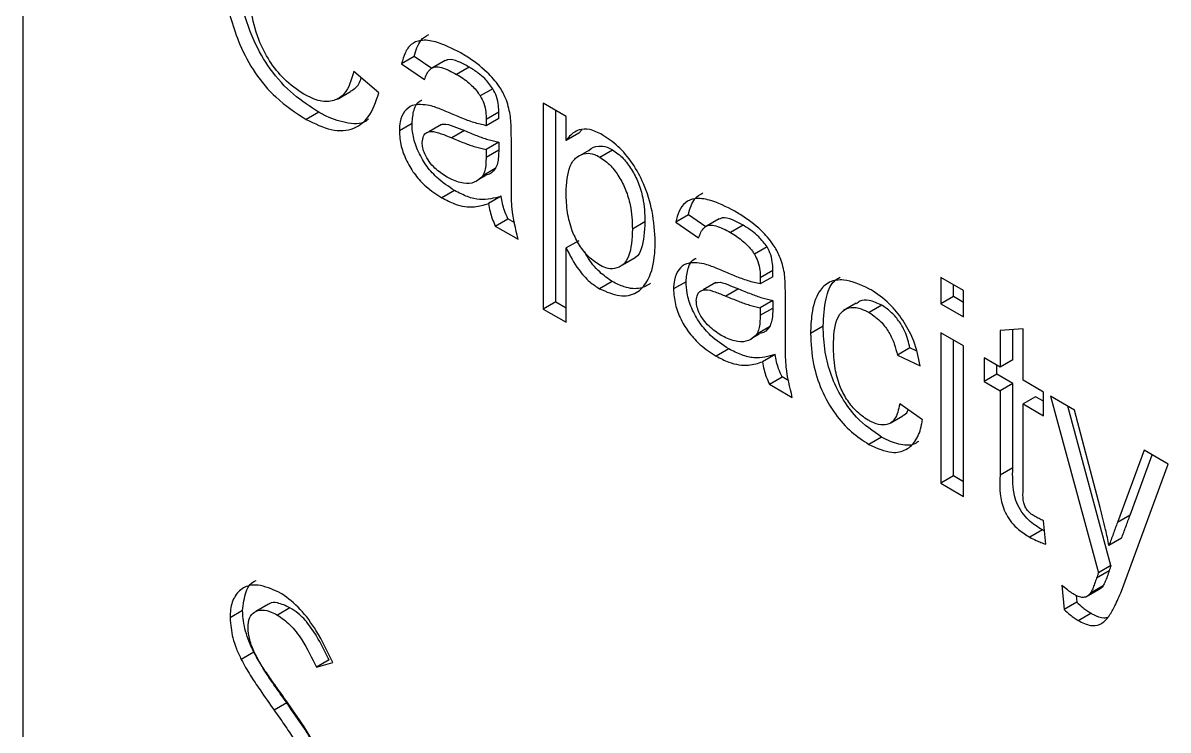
# Model space of a CAD drawing. Extents: x 75 to 2075, y 25 to 1460.
# Drawn here: x 1891.47 to 1904.31, y 1016.08 to 1024.01 of the extents above; entities that cross this region are included whole.
import ezdxf

# ---------------------------------------------------------------- set-up
doc = ezdxf.new("R2010")
doc.units = 0
doc.header["$LTSCALE"] = 5
doc.linetypes.add('SLD-KATı', pattern=[0])
doc.layers.get('0').update_dxf_attribs({"linetype": 'CONTINUOUS'})

msp = doc.modelspace()

# ---------------------------------------------------------------- linework, layer by layer
at = {"color": 7, "linetype": 'SLD-KATı'}
for p, q in [((1891.466, 1067.254), (1891.466, 1006.829)), ((1895.855, 1023.636), (1895.713, 1023.554)), ((1895.713, 1023.554), (1895.969, 1023.377)), ((1896.051, 1023.5), (1895.855, 1023.636)), ((1896.2, 1023.59), (1896.059, 1023.509)), ((1896.47, 1023.517), (1896.329, 1023.435)), ((1895.457, 1023.228), (1895.175, 1023.466)), ((1896.736, 1023.274), (1896.595, 1023.193)), ((1895, 1023.161), (1895.141, 1023.243)), ((1894.783, 1023.012), (1894.642, 1022.931)), ((1896.802, 1023.01), (1896.661, 1022.928)), ((1897.557, 1022.963), (1897.301, 1023.111)), ((1897.301, 1023.111), (1897.301, 1020.804)), ((1897.443, 1020.885), (1897.443, 1023.029)), ((1895.829, 1022.885), (1895.688, 1022.803)), ((1896.161, 1022.874), (1896.019, 1022.792)), ((1896.801, 1022.942), (1896.66, 1022.86)), ((1897.557, 1022.695), (1897.557, 1022.963)), ((1896.417, 1022.805), (1896.276, 1022.724)), ((1897.699, 1022.777), (1897.557, 1022.695)), ((1897.699, 1022.777), (1897.733, 1022.813)), ((1896.802, 1022.675), (1896.661, 1022.593)), ((1896.802, 1022.675), (1896.801, 1022.589)), ((1896.943, 1022.364), (1896.943, 1022.725)), ((1896.661, 1022.593), (1896.66, 1022.508)), ((1896.66, 1022.508), (1896.801, 1022.589)), ((1897.673, 1022.502), (1897.67, 1022.5)), ((1897.811, 1022.582), (1897.682, 1022.507)), ((1897.935, 1022.508), (1898.076, 1022.59)), ((1896.763, 1022.378), (1896.622, 1022.296)), ((1896.555, 1022.246), (1896.653, 1022.302)), ((1896.307, 1022.133), (1896.165, 1022.051)), ((1896.828, 1022.068), (1896.687, 1021.987)), ((1898.928, 1021.862), (1898.787, 1021.78)), ((1899.125, 1021.725), (1898.928, 1021.862)), ((1896.763, 1021.735), (1896.905, 1021.817)), ((1896.763, 1021.735), (1897.019, 1021.588)), ((1896.983, 1021.772), (1896.905, 1021.817)), ((1898.441, 1021.781), (1898.3, 1021.7)), ((1898.787, 1021.78), (1899.043, 1021.603)), ((1899.273, 1021.816), (1899.132, 1021.735)), ((1899.544, 1021.743), (1899.402, 1021.661)), ((1897.699, 1021.57), (1897.557, 1021.489)), ((1897.557, 1020.656), (1897.557, 1021.489)), ((1899.81, 1021.5), (1899.668, 1021.418)), ((1898.19, 1021.299), (1898.332, 1021.381)), ((1899.876, 1021.236), (1899.734, 1021.154)), ((1898.074, 1021.112), (1897.933, 1021.031)), ((1898.902, 1021.111), (1898.761, 1021.029)), ((1899.234, 1021.1), (1899.093, 1021.018)), ((1899.874, 1021.167), (1899.733, 1021.086)), ((1902.014, 1021.011), (1901.758, 1021.159)), ((1901.758, 1021.159), (1901.758, 1020.863)), ((1901.899, 1020.945), (1901.899, 1021.078)), ((1899.49, 1021.031), (1899.349, 1020.949)), ((1900.016, 1020.59), (1900.016, 1020.951)), ((1901.899, 1020.945), (1901.758, 1020.863)), ((1902.014, 1020.879), (1901.899, 1020.945)), ((1902.014, 1020.716), (1902.014, 1021.011)), ((1897.443, 1020.885), (1897.301, 1020.804)), ((1897.443, 1020.885), (1897.557, 1020.819)), ((1899.734, 1020.819), (1899.733, 1020.734)), ((1899.876, 1020.901), (1899.734, 1020.819)), ((1899.876, 1020.901), (1899.874, 1020.815)), ((1900.808, 1020.869), (1900.667, 1020.788)), ((1901.096, 1020.847), (1900.954, 1020.765)), ((1901.758, 1020.863), (1902.014, 1020.716)), ((1897.301, 1020.804), (1897.557, 1020.656)), ((1899.733, 1020.734), (1899.874, 1020.815)), ((1899.836, 1020.603), (1899.695, 1020.522)), ((1900.439, 1020.613), (1900.298, 1020.531)), ((1902.68, 1020.584), (1902.423, 1020.564)), ((1902.423, 1020.564), (1902.423, 1020.154)), ((1902.565, 1020.235), (1902.565, 1020.575)), ((1902.68, 1020.006), (1902.68, 1020.584)), ((1899.628, 1020.471), (1899.726, 1020.528)), ((1902.014, 1020.39), (1901.758, 1020.538)), ((1901.758, 1020.538), (1901.758, 1018.852)), ((1901.899, 1018.934), (1901.899, 1020.456)), ((1899.38, 1020.358), (1899.239, 1020.277)), ((1901.412, 1020.368), (1901.271, 1020.287)), ((1901.483, 1020.336), (1901.412, 1020.368)), ((1902.014, 1018.704), (1902.014, 1020.39)), ((1899.901, 1020.294), (1899.76, 1020.213)), ((1901.271, 1020.287), (1901.527, 1020.168)), ((1902.423, 1020.154), (1902.244, 1020.257)), ((1902.244, 1020.257), (1902.244, 1019.991)), ((1902.386, 1020.073), (1902.386, 1020.176)), ((1902.565, 1020.235), (1902.423, 1020.154)), ((1902.386, 1020.073), (1902.244, 1019.991)), ((1902.565, 1019.969), (1902.386, 1020.073)), ((1899.837, 1019.961), (1899.978, 1020.043)), ((1899.837, 1019.961), (1900.093, 1019.813)), ((1900.056, 1019.998), (1899.978, 1020.043)), ((1902.244, 1019.991), (1902.423, 1019.888)), ((1902.565, 1019.969), (1902.423, 1019.888)), ((1902.565, 1019.023), (1902.565, 1019.969)), ((1902.91, 1019.873), (1902.68, 1020.006)), ((1902.423, 1019.888), (1902.423, 1018.942)), ((1902.821, 1019.821), (1902.68, 1019.74)), ((1902.91, 1019.77), (1902.821, 1019.821)), ((1902.91, 1019.607), (1902.91, 1019.873)), ((1903.258, 1019.672), (1902.987, 1019.828)), ((1902.987, 1019.828), (1903.525, 1017.846)), ((1901.553, 1019.562), (1901.297, 1019.74)), ((1902.68, 1018.783), (1902.68, 1019.74)), ((1902.68, 1019.74), (1902.91, 1019.607)), ((1903.666, 1017.928), (1903.181, 1019.716)), ((1903.544, 1018.581), (1903.258, 1019.672)), ((1901.192, 1019.525), (1901.334, 1019.607)), ((1901.095, 1019.369), (1900.953, 1019.287)), ((1904.037, 1019.222), (1903.739, 1018.412)), ((1903.881, 1018.493), (1904.129, 1019.169)), ((1904.307, 1019.067), (1904.037, 1019.222)), ((1902.565, 1019.023), (1902.423, 1018.942)), ((1903.784, 1017.643), (1904.307, 1019.067)), ((1901.899, 1018.934), (1901.758, 1018.852)), ((1902.014, 1018.868), (1901.899, 1018.934)), ((1901.758, 1018.852), (1902.014, 1018.704)), ((1902.936, 1018.168), (1902.91, 1018.431)), ((1903.881, 1018.493), (1903.739, 1018.412)), ((1902.897, 1018.328), (1902.755, 1018.247)), ((1902.921, 1018.315), (1902.897, 1018.328)), ((1903.785, 1018.235), (1903.644, 1018.153)), ((1903.646, 1017.871), (1903.505, 1017.789)), ((1903.666, 1017.928), (1903.525, 1017.846)), ((1903.115, 1017.709), (1903.141, 1017.437)), ((1903.384, 1017.577), (1903.525, 1017.659)), ((1903.578, 1017.7), (1903.436, 1017.618)), ((1894.221, 1017.496), (1894.079, 1017.414)), ((1903.282, 1017.518), (1903.141, 1017.437)), ((1903.275, 1017.594), (1903.282, 1017.518)), ((1893.93, 1017.423), (1893.789, 1017.341)), ((1894.461, 1017.455), (1894.32, 1017.374)), ((1903.297, 1017.313), (1903.439, 1017.394)), ((1894.056, 1016.956), (1893.915, 1016.874)), ((1894.9, 1016.87), (1894.758, 1016.788)), ((1894.758, 1016.788), (1894.94, 1016.843)), ((1894.424, 1016.391), (1894.282, 1016.309))]:
    msp.add_line(p, q, dxfattribs=at)
for points, knots in [([(1894.783, 1023.012), (1894.688, 1023.073), (1894.497, 1023.194), (1894.237, 1023.475), (1894.031, 1023.841), (1893.888, 1024.281), (1893.868, 1024.581), (1893.857, 1024.747)], [0, 0, 0, 0, 0.1807349, 0.3636924, 0.5248425, 0.7372908, 1, 1, 1, 1]), ([(1893.716, 1024.665), (1893.721, 1024.553), (1893.735, 1024.271), (1893.851, 1023.842), (1894.062, 1023.443), (1894.324, 1023.135), (1894.526, 1023.005), (1894.642, 1022.931)], [0, 0, 0, 0, 0.180564, 0.453828, 0.617218, 0.781205, 1, 1, 1, 1]), ([(1894.615, 1023.212), (1894.54, 1023.264), (1894.403, 1023.36), (1894.224, 1023.582), (1894.089, 1023.853), (1894.011, 1024.173), (1894.002, 1024.389), (1893.997, 1024.504)], [0, 0, 0, 0, 0.194874, 0.358467, 0.522727, 0.746213, 1, 1, 1, 1]), ([(1896.375, 1023.675), (1896.28, 1023.724), (1896.124, 1023.804), (1895.934, 1023.827), (1895.815, 1023.78), (1895.747, 1023.682), (1895.724, 1023.596), (1895.713, 1023.554)], [0, 0, 0, 0, 0.327046, 0.535133, 0.693711, 0.852042, 1, 1, 1, 1]), ([(1895.855, 1023.636), (1895.873, 1023.703), (1895.904, 1023.816), (1895.985, 1023.864), (1896.017, 1023.883)], [0, 0, 0, 0, 0.600668, 1, 1, 1, 1]), ([(1896.93, 1022.985), (1896.917, 1023.046), (1896.893, 1023.153), (1896.799, 1023.322), (1896.646, 1023.493), (1896.495, 1023.603), (1896.395, 1023.663), (1896.375, 1023.675)], [0, 0, 0, 0, 0.203864, 0.35517, 0.57153, 0.912446, 1, 1, 1, 1]), ([(1895.969, 1023.377), (1895.986, 1023.42), (1896.011, 1023.486), (1896.086, 1023.525), (1896.189, 1023.51), (1896.272, 1023.466), (1896.329, 1023.435)], [0, 0, 0, 0, 0.305038, 0.47248, 0.639706, 1, 1, 1, 1]), ([(1896.47, 1023.517), (1896.43, 1023.538), (1896.35, 1023.581), (1896.251, 1023.614), (1896.212, 1023.591), (1896.203, 1023.586)], [0, 0, 0, 0, 0.426892, 0.858355, 1, 1, 1, 1]), ([(1896.736, 1023.274), (1896.707, 1023.314), (1896.656, 1023.382), (1896.563, 1023.459), (1896.504, 1023.496), (1896.47, 1023.517)], [0, 0, 0, 0, 0.374939, 0.639565, 1, 1, 1, 1]), ([(1895.175, 1023.466), (1895.149, 1023.374), (1895.106, 1023.226), (1894.958, 1023.13), (1894.798, 1023.122), (1894.678, 1023.181), (1894.615, 1023.212)], [0, 0, 0, 0, 0.349941, 0.56092, 0.772146, 1, 1, 1, 1]), ([(1895.139, 1023.246), (1895.176, 1023.268), (1895.23, 1023.301), (1895.252, 1023.372), (1895.259, 1023.396)], [0, 0, 0, 0, 0.674385, 1, 1, 1, 1]), ([(1896.329, 1023.435), (1896.352, 1023.421), (1896.4, 1023.393), (1896.483, 1023.328), (1896.551, 1023.259), (1896.587, 1023.204), (1896.595, 1023.193)], [0, 0, 0, 0, 0.250607, 0.501623, 0.898733, 1, 1, 1, 1]), ([(1896.802, 1023.01), (1896.802, 1023.034), (1896.8, 1023.09), (1896.785, 1023.182), (1896.752, 1023.245), (1896.736, 1023.274)], [0, 0, 0, 0, 0.296105, 0.673457, 1, 1, 1, 1]), ([(1894.642, 1022.931), (1894.737, 1022.884), (1894.93, 1022.789), (1895.176, 1022.808), (1895.365, 1022.954), (1895.424, 1023.129), (1895.457, 1023.228)], [0, 0, 0, 0, 0.250046, 0.502901, 0.721128, 1, 1, 1, 1]), ([(1895.829, 1022.885), (1895.834, 1022.937), (1895.844, 1023.045), (1895.894, 1023.132), (1895.938, 1023.145), (1895.941, 1023.146)], [0, 0, 0, 0, 0.460262, 0.965468, 1, 1, 1, 1]), ([(1896.595, 1023.193), (1896.609, 1023.166), (1896.641, 1023.106), (1896.658, 1023.014), (1896.66, 1022.956), (1896.661, 1022.928)], [0, 0, 0, 0, 0.3000254, 0.6669105, 1, 1, 1, 1]), ([(1895.341, 1022.935), (1895.332, 1022.926), (1895.268, 1022.869), (1895.088, 1022.882), (1894.902, 1022.946), (1894.801, 1023.002), (1894.783, 1023.012)], [0, 0, 0, 0, 0.071108, 0.504837, 0.91128, 1, 1, 1, 1]), ([(1896.027, 1023.086), (1895.957, 1023.095), (1895.845, 1023.111), (1895.74, 1023.025), (1895.693, 1022.922), (1895.689, 1022.838), (1895.688, 1022.803)], [0, 0, 0, 0, 0.38086, 0.610473, 0.839585, 1, 1, 1, 1]), ([(1896.238, 1023.007), (1896.214, 1023.017), (1896.167, 1023.037), (1896.097, 1023.065), (1896.05, 1023.079), (1896.027, 1023.086)], [0, 0, 0, 0, 0.3306996, 0.6649393, 1, 1, 1, 1]), ([(1896.66, 1022.86), (1896.614, 1022.87), (1896.523, 1022.892), (1896.381, 1022.946), (1896.285, 1022.986), (1896.238, 1023.007)], [0, 0, 0, 0, 0.328573, 0.663919, 1, 1, 1, 1]), ([(1896.801, 1022.942), (1896.801, 1022.947), (1896.801, 1022.959), (1896.802, 1022.981), (1896.802, 1022.998), (1896.802, 1023.01)], [0, 0, 0, 0, 0.2500879, 0.5001759, 1, 1, 1, 1]), ([(1896.307, 1022.133), (1896.238, 1022.177), (1896.124, 1022.251), (1895.979, 1022.418), (1895.887, 1022.585), (1895.835, 1022.749), (1895.831, 1022.843), (1895.829, 1022.885)], [0, 0, 0, 0, 0.289237, 0.477901, 0.667106, 0.850592, 1, 1, 1, 1]), ([(1896.162, 1022.872), (1896.169, 1022.874), (1896.208, 1022.886), (1896.299, 1022.852), (1896.378, 1022.821), (1896.417, 1022.805)], [0, 0, 0, 0, 0.099466, 0.550298, 1, 1, 1, 1]), ([(1896.661, 1022.928), (1896.661, 1022.922), (1896.661, 1022.911), (1896.66, 1022.888), (1896.66, 1022.871), (1896.66, 1022.86)], [0, 0, 0, 0, 0.250125, 0.500209, 1, 1, 1, 1]), ([(1896.943, 1022.725), (1896.942, 1022.752), (1896.942, 1022.808), (1896.94, 1022.894), (1896.934, 1022.954), (1896.93, 1022.985)], [0, 0, 0, 0, 0.322211, 0.66043, 1, 1, 1, 1]), ([(1895.688, 1022.803), (1895.691, 1022.746), (1895.698, 1022.637), (1895.766, 1022.46), (1895.863, 1022.302), (1896.001, 1022.156), (1896.105, 1022.09), (1896.165, 1022.051)], [0, 0, 0, 0, 0.200784, 0.381858, 0.562455, 0.746359, 1, 1, 1, 1]), ([(1895.944, 1022.672), (1895.947, 1022.698), (1895.952, 1022.747), (1895.992, 1022.786), (1896.058, 1022.803), (1896.157, 1022.772), (1896.236, 1022.74), (1896.276, 1022.724)], [0, 0, 0, 0, 0.165792, 0.312489, 0.444475, 0.722586, 1, 1, 1, 1]), ([(1896.417, 1022.805), (1896.464, 1022.786), (1896.552, 1022.749), (1896.681, 1022.702), (1896.762, 1022.684), (1896.802, 1022.675)], [0, 0, 0, 0, 0.358852, 0.678438, 1, 1, 1, 1]), ([(1897.963, 1022.758), (1897.915, 1022.782), (1897.822, 1022.829), (1897.685, 1022.82), (1897.606, 1022.757), (1897.566, 1022.706), (1897.557, 1022.695)], [0, 0, 0, 0, 0.282015, 0.550707, 0.90147, 1, 1, 1, 1]), ([(1898.556, 1021.556), (1898.55, 1021.669), (1898.538, 1021.878), (1898.445, 1022.188), (1898.307, 1022.441), (1898.143, 1022.638), (1898.023, 1022.719), (1897.963, 1022.758)], [0, 0, 0, 0, 0.267064, 0.490354, 0.661866, 0.833531, 1, 1, 1, 1]), ([(1896.224, 1022.283), (1896.177, 1022.313), (1896.106, 1022.358), (1896.02, 1022.455), (1895.974, 1022.536), (1895.947, 1022.612), (1895.945, 1022.653), (1895.944, 1022.672)], [0, 0, 0, 0, 0.364248, 0.548916, 0.73488, 0.874247, 1, 1, 1, 1]), ([(1896.276, 1022.724), (1896.322, 1022.704), (1896.411, 1022.667), (1896.54, 1022.62), (1896.621, 1022.602), (1896.661, 1022.593)], [0, 0, 0, 0, 0.358852, 0.678438, 1, 1, 1, 1]), ([(1897.812, 1022.581), (1897.814, 1022.582), (1897.839, 1022.617), (1897.909, 1022.635), (1898.002, 1022.629), (1898.056, 1022.601), (1898.076, 1022.59)], [0, 0, 0, 0, 0.02422, 0.481003, 0.804386, 1, 1, 1, 1]), ([(1896.66, 1022.508), (1896.659, 1022.481), (1896.658, 1022.429), (1896.649, 1022.354), (1896.631, 1022.315), (1896.622, 1022.296)], [0, 0, 0, 0, 0.340408, 0.664798, 1, 1, 1, 1]), ([(1896.801, 1022.589), (1896.801, 1022.563), (1896.799, 1022.51), (1896.79, 1022.435), (1896.772, 1022.397), (1896.763, 1022.378)], [0, 0, 0, 0, 0.340408, 0.664798, 1, 1, 1, 1]), ([(1897.557, 1022.106), (1897.563, 1022.215), (1897.571, 1022.378), (1897.669, 1022.513), (1897.766, 1022.556), (1897.861, 1022.547), (1897.915, 1022.519), (1897.935, 1022.508)], [0, 0, 0, 0, 0.393089, 0.586559, 0.780099, 0.917118, 1, 1, 1, 1]), ([(1897.935, 1022.508), (1897.977, 1022.479), (1898.056, 1022.423), (1898.154, 1022.286), (1898.232, 1022.135), (1898.292, 1021.929), (1898.297, 1021.788), (1898.3, 1021.7)], [0, 0, 0, 0, 0.176092, 0.332215, 0.496646, 0.683749, 1, 1, 1, 1]), ([(1898.076, 1022.59), (1898.118, 1022.561), (1898.197, 1022.505), (1898.296, 1022.368), (1898.373, 1022.217), (1898.433, 1022.01), (1898.438, 1021.87), (1898.441, 1021.781)], [0, 0, 0, 0, 0.176092, 0.332215, 0.496646, 0.683749, 1, 1, 1, 1]), ([(1896.763, 1022.378), (1896.736, 1022.345), (1896.705, 1022.309), (1896.657, 1022.306), (1896.651, 1022.306)], [0, 0, 0, 0, 0.875471, 1, 1, 1, 1]), ([(1897.019, 1021.588), (1896.991, 1021.703), (1896.943, 1021.899), (1896.944, 1022.147), (1896.943, 1022.292), (1896.943, 1022.364)], [0, 0, 0, 0, 0.417881, 0.708679, 1, 1, 1, 1]), ([(1896.622, 1022.296), (1896.593, 1022.268), (1896.536, 1022.213), (1896.404, 1022.206), (1896.296, 1022.243), (1896.234, 1022.278), (1896.224, 1022.283)], [0, 0, 0, 0, 0.305786, 0.602318, 0.933285, 1, 1, 1, 1]), ([(1896.828, 1022.068), (1896.751, 1022.047), (1896.636, 1022.015), (1896.451, 1022.058), (1896.356, 1022.107), (1896.307, 1022.133)], [0, 0, 0, 0, 0.49802, 0.743947, 1, 1, 1, 1]), ([(1897.924, 1021.302), (1897.88, 1021.333), (1897.796, 1021.392), (1897.694, 1021.535), (1897.612, 1021.701), (1897.564, 1021.899), (1897.56, 1022.034), (1897.557, 1022.106)], [0, 0, 0, 0, 0.18541, 0.354573, 0.514015, 0.740165, 1, 1, 1, 1]), ([(1898.928, 1021.862), (1898.946, 1021.929), (1898.977, 1022.041), (1899.058, 1022.089), (1899.091, 1022.108)], [0, 0, 0, 0, 0.600668, 1, 1, 1, 1]), ([(1896.165, 1022.051), (1896.213, 1022.026), (1896.339, 1021.961), (1896.522, 1021.936), (1896.635, 1021.971), (1896.687, 1021.987)], [0, 0, 0, 0, 0.248289, 0.661947, 1, 1, 1, 1]), ([(1896.687, 1021.987), (1896.692, 1021.957), (1896.701, 1021.902), (1896.727, 1021.816), (1896.751, 1021.763), (1896.763, 1021.735)], [0, 0, 0, 0, 0.3596675, 0.675658, 1, 1, 1, 1]), ([(1896.905, 1021.817), (1896.891, 1021.847), (1896.866, 1021.904), (1896.841, 1021.989), (1896.832, 1022.042), (1896.828, 1022.068)], [0, 0, 0, 0, 0.3598464, 0.6761785, 1, 1, 1, 1]), ([(1899.448, 1021.901), (1899.353, 1021.95), (1899.197, 1022.03), (1899.007, 1022.053), (1898.888, 1022.006), (1898.82, 1021.908), (1898.798, 1021.822), (1898.787, 1021.78)], [0, 0, 0, 0, 0.327046, 0.535133, 0.693711, 0.852042, 1, 1, 1, 1]), ([(1900.004, 1021.211), (1899.99, 1021.272), (1899.966, 1021.379), (1899.872, 1021.548), (1899.72, 1021.719), (1899.568, 1021.829), (1899.469, 1021.889), (1899.448, 1021.901)], [0, 0, 0, 0, 0.203864, 0.35517, 0.57153, 0.912446, 1, 1, 1, 1]), ([(1898.441, 1021.781), (1898.435, 1021.676), (1898.425, 1021.522), (1898.367, 1021.398), (1898.333, 1021.383), (1898.331, 1021.382)], [0, 0, 0, 0, 0.675678, 0.980854, 1, 1, 1, 1]), ([(1899.043, 1021.603), (1899.059, 1021.646), (1899.085, 1021.712), (1899.16, 1021.75), (1899.263, 1021.736), (1899.346, 1021.692), (1899.402, 1021.661)], [0, 0, 0, 0, 0.305038, 0.47248, 0.639706, 1, 1, 1, 1]), ([(1899.544, 1021.743), (1899.503, 1021.764), (1899.423, 1021.807), (1899.324, 1021.839), (1899.285, 1021.817), (1899.276, 1021.811)], [0, 0, 0, 0, 0.426892, 0.858355, 1, 1, 1, 1]), ([(1899.81, 1021.5), (1899.78, 1021.54), (1899.729, 1021.608), (1899.636, 1021.685), (1899.577, 1021.722), (1899.544, 1021.743)], [0, 0, 0, 0, 0.374939, 0.639565, 1, 1, 1, 1]), ([(1898.3, 1021.7), (1898.295, 1021.591), (1898.289, 1021.433), (1898.201, 1021.294), (1898.11, 1021.252), (1898.012, 1021.257), (1897.95, 1021.289), (1897.924, 1021.302)], [0, 0, 0, 0, 0.392182, 0.569314, 0.746779, 0.893049, 1, 1, 1, 1]), ([(1899.402, 1021.661), (1899.426, 1021.647), (1899.473, 1021.618), (1899.556, 1021.554), (1899.624, 1021.485), (1899.661, 1021.43), (1899.668, 1021.418)], [0, 0, 0, 0, 0.250607, 0.501623, 0.898733, 1, 1, 1, 1]), ([(1897.557, 1021.489), (1897.601, 1021.405), (1897.674, 1021.264), (1897.813, 1021.109), (1897.896, 1021.055), (1897.933, 1021.031)], [0, 0, 0, 0, 0.444352, 0.749309, 1, 1, 1, 1]), ([(1897.933, 1021.031), (1898.009, 1020.998), (1898.16, 1020.932), (1898.348, 1020.971), (1898.487, 1021.12), (1898.549, 1021.33), (1898.554, 1021.498), (1898.556, 1021.556)], [0, 0, 0, 0, 0.205532, 0.411924, 0.596225, 0.859869, 1, 1, 1, 1]), ([(1899.876, 1021.236), (1899.875, 1021.26), (1899.873, 1021.316), (1899.858, 1021.408), (1899.825, 1021.471), (1899.81, 1021.5)], [0, 0, 0, 0, 0.296105, 0.673457, 1, 1, 1, 1]), ([(1898.074, 1021.112), (1898.027, 1021.145), (1897.925, 1021.215), (1897.82, 1021.344), (1897.775, 1021.428), (1897.767, 1021.444)], [0, 0, 0, 0, 0.414139, 0.88729, 1, 1, 1, 1]), ([(1899.1, 1021.311), (1899.031, 1021.321), (1898.919, 1021.337), (1898.814, 1021.25), (1898.767, 1021.148), (1898.763, 1021.064), (1898.761, 1021.029)], [0, 0, 0, 0, 0.38086, 0.610473, 0.839585, 1, 1, 1, 1]), ([(1898.902, 1021.111), (1898.907, 1021.162), (1898.917, 1021.271), (1898.967, 1021.357), (1899.011, 1021.371), (1899.014, 1021.372)], [0, 0, 0, 0, 0.460262, 0.965468, 1, 1, 1, 1]), ([(1899.668, 1021.418), (1899.683, 1021.392), (1899.714, 1021.332), (1899.732, 1021.24), (1899.733, 1021.182), (1899.734, 1021.154)], [0, 0, 0, 0, 0.3000254, 0.6669105, 1, 1, 1, 1]), ([(1899.311, 1021.232), (1899.288, 1021.242), (1899.241, 1021.263), (1899.17, 1021.29), (1899.124, 1021.304), (1899.1, 1021.311)], [0, 0, 0, 0, 0.3306996, 0.6649393, 1, 1, 1, 1]), ([(1899.733, 1021.086), (1899.688, 1021.096), (1899.596, 1021.118), (1899.454, 1021.172), (1899.359, 1021.212), (1899.311, 1021.232)], [0, 0, 0, 0, 0.328573, 0.663919, 1, 1, 1, 1]), ([(1899.874, 1021.167), (1899.875, 1021.173), (1899.875, 1021.184), (1899.875, 1021.207), (1899.875, 1021.224), (1899.876, 1021.236)], [0, 0, 0, 0, 0.250088, 0.500176, 1, 1, 1, 1]), ([(1900.016, 1020.951), (1900.016, 1020.978), (1900.015, 1021.034), (1900.013, 1021.12), (1900.007, 1021.18), (1900.004, 1021.211)], [0, 0, 0, 0, 0.322211, 0.66043, 1, 1, 1, 1]), ([(1898.505, 1021.093), (1898.469, 1021.071), (1898.386, 1021.022), (1898.23, 1021.036), (1898.12, 1021.09), (1898.074, 1021.112)], [0, 0, 0, 0, 0.320914, 0.721849, 1, 1, 1, 1]), ([(1899.38, 1020.358), (1899.311, 1020.403), (1899.197, 1020.477), (1899.052, 1020.644), (1898.96, 1020.811), (1898.909, 1020.975), (1898.904, 1021.069), (1898.902, 1021.111)], [0, 0, 0, 0, 0.289237, 0.477901, 0.667106, 0.850592, 1, 1, 1, 1]), ([(1899.235, 1021.097), (1899.242, 1021.1), (1899.281, 1021.112), (1899.372, 1021.078), (1899.451, 1021.047), (1899.49, 1021.031)], [0, 0, 0, 0, 0.099466, 0.550298, 1, 1, 1, 1]), ([(1899.734, 1021.154), (1899.734, 1021.148), (1899.734, 1021.137), (1899.733, 1021.114), (1899.733, 1021.097), (1899.733, 1021.086)], [0, 0, 0, 0, 0.250125, 0.500209, 1, 1, 1, 1]), ([(1900.953, 1021.032), (1900.857, 1021.075), (1900.697, 1021.147), (1900.503, 1021.119), (1900.371, 1020.992), (1900.307, 1020.781), (1900.3, 1020.605), (1900.298, 1020.531)], [0, 0, 0, 0, 0.253269, 0.420369, 0.588254, 0.827726, 1, 1, 1, 1]), ([(1900.439, 1020.613), (1900.445, 1020.718), (1900.457, 1020.911), (1900.528, 1021.104), (1900.607, 1021.148), (1900.63, 1021.161)], [0, 0, 0, 0, 0.461668, 0.845105, 1, 1, 1, 1]), ([(1898.761, 1021.029), (1898.765, 1020.972), (1898.772, 1020.862), (1898.84, 1020.686), (1898.937, 1020.528), (1899.075, 1020.382), (1899.179, 1020.315), (1899.239, 1020.277)], [0, 0, 0, 0, 0.200784, 0.381858, 0.562455, 0.746359, 1, 1, 1, 1]), ([(1899.017, 1020.898), (1899.02, 1020.924), (1899.026, 1020.973), (1899.065, 1021.012), (1899.131, 1021.029), (1899.23, 1020.998), (1899.309, 1020.966), (1899.349, 1020.949)], [0, 0, 0, 0, 0.165792, 0.312489, 0.444475, 0.722586, 1, 1, 1, 1]), ([(1899.349, 1020.949), (1899.396, 1020.93), (1899.484, 1020.893), (1899.613, 1020.846), (1899.694, 1020.828), (1899.734, 1020.819)], [0, 0, 0, 0, 0.358852, 0.6784379, 1, 1, 1, 1]), ([(1899.49, 1021.031), (1899.537, 1021.011), (1899.625, 1020.975), (1899.755, 1020.927), (1899.835, 1020.909), (1899.876, 1020.901)], [0, 0, 0, 0, 0.358852, 0.6784379, 1, 1, 1, 1]), ([(1901.527, 1020.168), (1901.508, 1020.26), (1901.475, 1020.423), (1901.354, 1020.659), (1901.196, 1020.86), (1901.054, 1020.972), (1900.968, 1021.023), (1900.953, 1021.032)], [0, 0, 0, 0, 0.265879, 0.473878, 0.681917, 0.942536, 1, 1, 1, 1]), ([(1899.297, 1020.509), (1899.25, 1020.539), (1899.18, 1020.584), (1899.094, 1020.681), (1899.047, 1020.762), (1899.02, 1020.838), (1899.018, 1020.879), (1899.017, 1020.898)], [0, 0, 0, 0, 0.364248, 0.548916, 0.73488, 0.874247, 1, 1, 1, 1]), ([(1900.554, 1020.391), (1900.558, 1020.501), (1900.565, 1020.657), (1900.653, 1020.791), (1900.749, 1020.83), (1900.855, 1020.816), (1900.925, 1020.78), (1900.954, 1020.765)], [0, 0, 0, 0, 0.383791, 0.551345, 0.719226, 0.882616, 1, 1, 1, 1]), ([(1901.096, 1020.847), (1901.048, 1020.869), (1900.96, 1020.911), (1900.861, 1020.907), (1900.824, 1020.874), (1900.812, 1020.863)], [0, 0, 0, 0, 0.443271, 0.821168, 1, 1, 1, 1]), ([(1901.412, 1020.368), (1901.397, 1020.43), (1901.371, 1020.535), (1901.288, 1020.677), (1901.196, 1020.781), (1901.13, 1020.825), (1901.096, 1020.847)], [0, 0, 0, 0, 0.323475, 0.547841, 0.771946, 1, 1, 1, 1]), ([(1899.733, 1020.734), (1899.732, 1020.707), (1899.731, 1020.654), (1899.722, 1020.579), (1899.704, 1020.541), (1899.695, 1020.522)], [0, 0, 0, 0, 0.340408, 0.664798, 1, 1, 1, 1]), ([(1899.874, 1020.815), (1899.874, 1020.788), (1899.873, 1020.736), (1899.864, 1020.661), (1899.846, 1020.623), (1899.836, 1020.603)], [0, 0, 0, 0, 0.340408, 0.664798, 1, 1, 1, 1]), ([(1900.954, 1020.765), (1901.003, 1020.732), (1901.085, 1020.675), (1901.181, 1020.543), (1901.241, 1020.414), (1901.261, 1020.329), (1901.271, 1020.287)], [0, 0, 0, 0, 0.325117, 0.549277, 0.773561, 1, 1, 1, 1]), ([(1899.836, 1020.603), (1899.81, 1020.571), (1899.779, 1020.534), (1899.731, 1020.532), (1899.725, 1020.531)], [0, 0, 0, 0, 0.875471, 1, 1, 1, 1]), ([(1900.093, 1019.813), (1900.065, 1019.929), (1900.017, 1020.124), (1900.018, 1020.373), (1900.017, 1020.517), (1900.016, 1020.59)], [0, 0, 0, 0, 0.417881, 0.708679, 1, 1, 1, 1]), ([(1901.095, 1019.369), (1900.998, 1019.435), (1900.835, 1019.546), (1900.643, 1019.808), (1900.521, 1020.062), (1900.45, 1020.341), (1900.443, 1020.517), (1900.439, 1020.613)], [0, 0, 0, 0, 0.255285, 0.429138, 0.602799, 0.782935, 1, 1, 1, 1]), ([(1899.695, 1020.522), (1899.666, 1020.494), (1899.609, 1020.439), (1899.478, 1020.432), (1899.37, 1020.469), (1899.308, 1020.503), (1899.297, 1020.509)], [0, 0, 0, 0, 0.3057856, 0.6023177, 0.9332851, 1, 1, 1, 1]), ([(1900.298, 1020.531), (1900.303, 1020.419), (1900.312, 1020.218), (1900.41, 1019.898), (1900.563, 1019.63), (1900.754, 1019.416), (1900.887, 1019.33), (1900.953, 1019.287)], [0, 0, 0, 0, 0.253118, 0.449583, 0.647333, 0.823351, 1, 1, 1, 1]), ([(1899.901, 1020.294), (1899.824, 1020.273), (1899.71, 1020.24), (1899.525, 1020.284), (1899.429, 1020.333), (1899.38, 1020.358)], [0, 0, 0, 0, 0.49802, 0.743947, 1, 1, 1, 1]), ([(1900.944, 1019.558), (1900.896, 1019.591), (1900.809, 1019.65), (1900.698, 1019.793), (1900.614, 1019.956), (1900.562, 1020.165), (1900.557, 1020.308), (1900.554, 1020.391)], [0, 0, 0, 0, 0.193068, 0.351717, 0.510275, 0.712123, 1, 1, 1, 1]), ([(1899.239, 1020.277), (1899.286, 1020.252), (1899.412, 1020.187), (1899.595, 1020.162), (1899.709, 1020.197), (1899.76, 1020.213)], [0, 0, 0, 0, 0.248289, 0.661947, 1, 1, 1, 1]), ([(1899.76, 1020.213), (1899.765, 1020.183), (1899.774, 1020.128), (1899.8, 1020.042), (1899.824, 1019.988), (1899.837, 1019.961)], [0, 0, 0, 0, 0.359668, 0.675658, 1, 1, 1, 1]), ([(1899.978, 1020.043), (1899.965, 1020.073), (1899.939, 1020.13), (1899.914, 1020.215), (1899.906, 1020.268), (1899.901, 1020.294)], [0, 0, 0, 0, 0.359846, 0.676178, 1, 1, 1, 1]), ([(1901.297, 1019.74), (1901.284, 1019.678), (1901.263, 1019.58), (1901.179, 1019.509), (1901.087, 1019.499), (1901.005, 1019.525), (1900.957, 1019.552), (1900.944, 1019.558)], [0, 0, 0, 0, 0.340377, 0.534282, 0.728288, 0.93091, 1, 1, 1, 1]), ([(1901.331, 1019.611), (1901.353, 1019.622), (1901.379, 1019.636), (1901.39, 1019.669), (1901.391, 1019.674)], [0, 0, 0, 0, 0.838516, 1, 1, 1, 1]), ([(1900.953, 1019.287), (1901.042, 1019.246), (1901.194, 1019.176), (1901.374, 1019.217), (1901.489, 1019.328), (1901.536, 1019.461), (1901.55, 1019.544), (1901.553, 1019.562)], [0, 0, 0, 0, 0.297173, 0.511238, 0.725167, 0.942236, 1, 1, 1, 1]), ([(1901.507, 1019.321), (1901.496, 1019.312), (1901.445, 1019.271), (1901.311, 1019.274), (1901.177, 1019.323), (1901.104, 1019.363), (1901.095, 1019.369)], [0, 0, 0, 0, 0.110892, 0.522558, 0.935956, 1, 1, 1, 1]), ([(1902.897, 1018.328), (1902.844, 1018.361), (1902.763, 1018.412), (1902.665, 1018.526), (1902.605, 1018.631), (1902.561, 1018.808), (1902.563, 1018.931), (1902.565, 1019.023)], [0, 0, 0, 0, 0.240129, 0.371052, 0.502413, 0.627315, 1, 1, 1, 1]), ([(1902.423, 1018.942), (1902.418, 1018.831), (1902.411, 1018.691), (1902.49, 1018.5), (1902.552, 1018.407), (1902.643, 1018.317), (1902.713, 1018.273), (1902.755, 1018.247)], [0, 0, 0, 0, 0.440851, 0.558661, 0.675669, 0.804084, 1, 1, 1, 1]), ([(1902.81, 1018.482), (1902.793, 1018.492), (1902.766, 1018.509), (1902.729, 1018.546), (1902.704, 1018.587), (1902.678, 1018.659), (1902.68, 1018.723), (1902.68, 1018.772), (1902.68, 1018.783)], [0, 0, 0, 0, 0.179327, 0.29673, 0.414371, 0.53717, 0.894909, 1, 1, 1, 1]), ([(1903.644, 1018.153), (1903.632, 1018.213), (1903.611, 1018.314), (1903.577, 1018.457), (1903.555, 1018.539), (1903.544, 1018.581)], [0, 0, 0, 0, 0.421191, 0.71049, 1, 1, 1, 1]), ([(1902.91, 1018.431), (1902.902, 1018.435), (1902.885, 1018.443), (1902.852, 1018.459), (1902.826, 1018.472), (1902.81, 1018.482)], [0, 0, 0, 0, 0.250077, 0.500167, 1, 1, 1, 1]), ([(1903.739, 1018.412), (1903.723, 1018.369), (1903.699, 1018.304), (1903.668, 1018.218), (1903.652, 1018.175), (1903.644, 1018.153)], [0, 0, 0, 0, 0.499997, 0.749998, 1, 1, 1, 1]), ([(1903.785, 1018.235), (1903.801, 1018.278), (1903.825, 1018.343), (1903.857, 1018.429), (1903.873, 1018.472), (1903.881, 1018.493)], [0, 0, 0, 0, 0.4999965, 0.7499974, 1, 1, 1, 1]), ([(1902.755, 1018.247), (1902.779, 1018.234), (1902.821, 1018.212), (1902.881, 1018.187), (1902.917, 1018.174), (1902.936, 1018.168)], [0, 0, 0, 0, 0.388625, 0.693909, 1, 1, 1, 1]), ([(1903.646, 1017.871), (1903.639, 1017.849), (1903.625, 1017.809), (1903.604, 1017.75), (1903.586, 1017.716), (1903.578, 1017.7)], [0, 0, 0, 0, 0.362613, 0.680763, 1, 1, 1, 1]), ([(1903.666, 1017.928), (1903.664, 1017.923), (1903.661, 1017.914), (1903.654, 1017.895), (1903.649, 1017.88), (1903.646, 1017.871)], [0, 0, 0, 0, 0.250001, 0.500001, 1, 1, 1, 1]), ([(1893.93, 1017.423), (1893.939, 1017.497), (1893.955, 1017.641), (1894.027, 1017.747), (1894.082, 1017.76), (1894.082, 1017.76)], [0, 0, 0, 0, 0.508434, 0.994121, 1, 1, 1, 1]), ([(1903.505, 1017.789), (1903.497, 1017.768), (1903.483, 1017.727), (1903.462, 1017.668), (1903.445, 1017.635), (1903.436, 1017.618)], [0, 0, 0, 0, 0.362613, 0.680763, 1, 1, 1, 1]), ([(1903.525, 1017.846), (1903.523, 1017.842), (1903.52, 1017.832), (1903.513, 1017.813), (1903.508, 1017.799), (1903.505, 1017.789)], [0, 0, 0, 0, 0.250001, 0.500001, 1, 1, 1, 1]), ([(1894.342, 1017.627), (1894.26, 1017.663), (1894.119, 1017.726), (1893.947, 1017.698), (1893.84, 1017.6), (1893.794, 1017.468), (1893.79, 1017.374), (1893.789, 1017.341)], [0, 0, 0, 0, 0.2883279, 0.4958796, 0.7044746, 0.8979966, 1, 1, 1, 1]), ([(1894.94, 1016.843), (1894.883, 1016.963), (1894.782, 1017.174), (1894.582, 1017.448), (1894.431, 1017.572), (1894.351, 1017.621), (1894.342, 1017.627)], [0, 0, 0, 0, 0.385115, 0.674249, 0.964748, 1, 1, 1, 1]), ([(1903.243, 1017.61), (1903.233, 1017.617), (1903.211, 1017.63), (1903.168, 1017.663), (1903.136, 1017.691), (1903.115, 1017.709)], [0, 0, 0, 0, 0.250658, 0.501443, 1, 1, 1, 1]), ([(1903.436, 1017.618), (1903.423, 1017.603), (1903.397, 1017.576), (1903.342, 1017.568), (1903.29, 1017.584), (1903.257, 1017.603), (1903.243, 1017.61)], [0, 0, 0, 0, 0.310347, 0.566804, 0.822306, 1, 1, 1, 1]), ([(1903.578, 1017.7), (1903.565, 1017.683), (1903.55, 1017.664), (1903.527, 1017.661), (1903.524, 1017.661)], [0, 0, 0, 0, 0.8781307, 1, 1, 1, 1]), ([(1903.647, 1017.366), (1903.668, 1017.402), (1903.705, 1017.463), (1903.747, 1017.559), (1903.772, 1017.615), (1903.784, 1017.643)], [0, 0, 0, 0, 0.4194049, 0.7096421, 1, 1, 1, 1]), ([(1894.461, 1017.455), (1894.414, 1017.477), (1894.331, 1017.516), (1894.249, 1017.517), (1894.224, 1017.496), (1894.222, 1017.494)], [0, 0, 0, 0, 0.549631, 0.959881, 1, 1, 1, 1]), ([(1903.282, 1017.518), (1903.305, 1017.497), (1903.341, 1017.463), (1903.394, 1017.422), (1903.424, 1017.404), (1903.439, 1017.394)], [0, 0, 0, 0, 0.441936, 0.719573, 1, 1, 1, 1]), ([(1894.056, 1016.956), (1894.034, 1017.004), (1893.976, 1017.131), (1893.935, 1017.294), (1893.931, 1017.394), (1893.93, 1017.423)], [0, 0, 0, 0, 0.3090313, 0.8050689, 1, 1, 1, 1]), ([(1893.991, 1017.236), (1893.994, 1017.273), (1894, 1017.348), (1894.062, 1017.414), (1894.147, 1017.437), (1894.239, 1017.417), (1894.297, 1017.386), (1894.32, 1017.374)], [0, 0, 0, 0, 0.208162, 0.419054, 0.640021, 0.858401, 1, 1, 1, 1]), ([(1894.32, 1017.374), (1894.368, 1017.341), (1894.468, 1017.272), (1894.624, 1017.062), (1894.707, 1016.892), (1894.758, 1016.788)], [0, 0, 0, 0, 0.261966, 0.547947, 1, 1, 1, 1]), ([(1894.9, 1016.87), (1894.87, 1016.929), (1894.803, 1017.065), (1894.693, 1017.252), (1894.566, 1017.388), (1894.492, 1017.436), (1894.461, 1017.455)], [0, 0, 0, 0, 0.259517, 0.5925, 0.832715, 1, 1, 1, 1]), ([(1903.141, 1017.437), (1903.163, 1017.416), (1903.2, 1017.382), (1903.253, 1017.341), (1903.282, 1017.322), (1903.297, 1017.313)], [0, 0, 0, 0, 0.441936, 0.719573, 1, 1, 1, 1]), ([(1903.297, 1017.313), (1903.346, 1017.289), (1903.433, 1017.247), (1903.552, 1017.263), (1903.612, 1017.319), (1903.643, 1017.36), (1903.647, 1017.366)], [0, 0, 0, 0, 0.32861, 0.595773, 0.942222, 1, 1, 1, 1]), ([(1903.631, 1017.346), (1903.616, 1017.343), (1903.569, 1017.333), (1903.5, 1017.361), (1903.45, 1017.388), (1903.439, 1017.394)], [0, 0, 0, 0, 0.264216, 0.828642, 1, 1, 1, 1]), ([(1893.789, 1017.341), (1893.795, 1017.268), (1893.805, 1017.156), (1893.858, 1016.995), (1893.896, 1016.915), (1893.915, 1016.874)], [0, 0, 0, 0, 0.488331, 0.740716, 1, 1, 1, 1]), ([(1894.138, 1016.815), (1894.113, 1016.86), (1894.061, 1016.95), (1894.002, 1017.098), (1893.994, 1017.189), (1893.991, 1017.236)], [0, 0, 0, 0, 0.328821, 0.660602, 1, 1, 1, 1]), ([(1893.915, 1016.874), (1893.947, 1016.815), (1894.013, 1016.699), (1894.139, 1016.512), (1894.23, 1016.384), (1894.282, 1016.309)], [0, 0, 0, 0, 0.296495, 0.591871, 1, 1, 1, 1]), ([(1894.424, 1016.391), (1894.386, 1016.445), (1894.309, 1016.552), (1894.182, 1016.737), (1894.102, 1016.875), (1894.056, 1016.956)], [0, 0, 0, 0, 0.295348, 0.590709, 1, 1, 1, 1]), ([(1894.44, 1016.383), (1894.402, 1016.437), (1894.332, 1016.535), (1894.23, 1016.678), (1894.169, 1016.769), (1894.138, 1016.815)], [0, 0, 0, 0, 0.3765114, 0.6880928, 1, 1, 1, 1]), ([(1894.829, 1015.743), (1894.798, 1015.803), (1894.737, 1015.921), (1894.601, 1016.138), (1894.493, 1016.291), (1894.424, 1016.391)], [0, 0, 0, 0, 0.26143, 0.522533, 1, 1, 1, 1]), ([(1894.969, 1015.241), (1894.96, 1015.33), (1894.941, 1015.508), (1894.813, 1015.806), (1894.641, 1016.095), (1894.508, 1016.286), (1894.44, 1016.383)], [0, 0, 0, 0, 0.232657, 0.465214, 0.729892, 1, 1, 1, 1]), ([(1894.282, 1016.309), (1894.321, 1016.255), (1894.397, 1016.147), (1894.539, 1015.936), (1894.629, 1015.769), (1894.687, 1015.662)], [0, 0, 0, 0, 0.261054, 0.52219, 1, 1, 1, 1])]:
    msp.add_open_spline(points, degree=3, knots=knots, dxfattribs=at)

doc.saveas('drawing.dxf')
